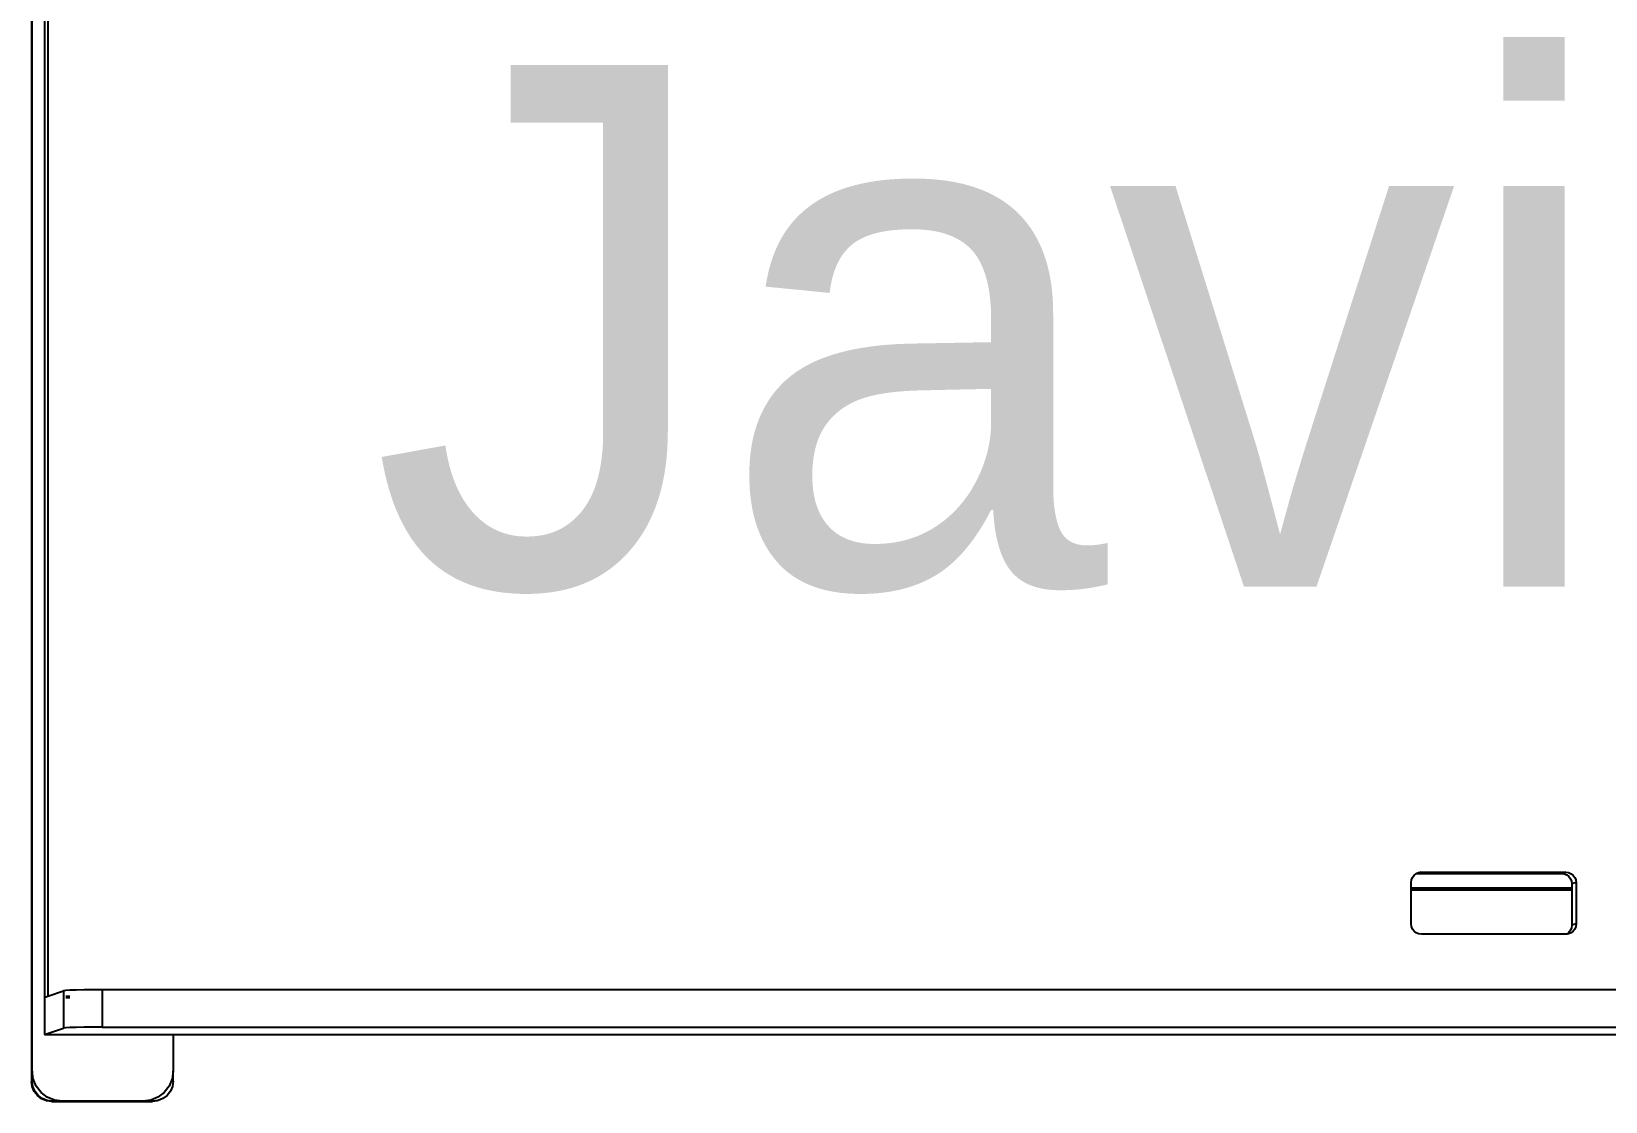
# Model space of a CAD drawing. Extents: x -4.2 to 4.2, y -5.7 to 5.7.
# Drawn here: x 2.055 to 2.658, y 0.658 to 1.068 of the extents above; entities that cross this region are included whole.
import ezdxf

# ---------------------------------------------------------------- set-up
doc = ezdxf.new("R2010")
doc.units = 0
doc.layers.get('0').update_dxf_attribs({"linetype": 'CONTINUOUS'})

msp = doc.modelspace()

# ---------------------------------------------------------------- linework, layer by layer
for p, q in [((2.06117, 1.25521), (2.06117, 0.69863)), ((2.05989, 1.2344), (2.05989, 0.69819)), ((2.05493, 1.22505), (2.05493, 0.66983)), ((2.0552, 0.66992), (2.0552, 1.22522)), ((2.58373, 0.74218), (2.58386, 0.7432)), ((2.58373, 0.74004), (2.58373, 0.74218)), ((2.58386, 0.7432), (2.58426, 0.74416)), ((2.58426, 0.74416), (2.58489, 0.74498)), ((2.58489, 0.74498), (2.58571, 0.74561)), ((2.58571, 0.74561), (2.58576, 0.74563)), ((2.58576, 0.74563), (2.58665, 0.746)), ((2.58576, 0.74563), (2.58606, 0.74567)), ((2.58767, 0.74613), (2.58606, 0.74567)), ((2.58606, 0.74567), (2.64144, 0.74567)), ((2.58665, 0.746), (2.58767, 0.74613)), ((2.58767, 0.74613), (2.64309, 0.74613)), ((2.64309, 0.74613), (2.64144, 0.74567)), ((2.64144, 0.74567), (2.64247, 0.74553)), ((2.64247, 0.74553), (2.64342, 0.74514)), ((2.64309, 0.74613), (2.64411, 0.746)), ((2.64342, 0.74514), (2.64424, 0.74451)), ((2.64411, 0.746), (2.64507, 0.7456)), ((2.64424, 0.74451), (2.64487, 0.74369)), ((2.64487, 0.74369), (2.64526, 0.74273)), ((2.64507, 0.7456), (2.64589, 0.74497)), ((2.64526, 0.74273), (2.6454, 0.74171)), ((2.64705, 0.74217), (2.6454, 0.74171)), ((2.64589, 0.74497), (2.64652, 0.74415)), ((2.64652, 0.74415), (2.64691, 0.7432)), ((2.64691, 0.7432), (2.64705, 0.74217)), ((2.64705, 0.74217), (2.64705, 0.72634)), ((2.6454, 0.74004), (2.58373, 0.74004)), ((2.58373, 0.74001), (2.58373, 0.74004)), ((2.58373, 0.74001), (2.6454, 0.74001)), ((2.58373, 0.73932), (2.58373, 0.74001)), ((2.6454, 0.73932), (2.58373, 0.73932)), ((2.58373, 0.72634), (2.58373, 0.73932)), ((2.6454, 0.74171), (2.6454, 0.74004)), ((2.6454, 0.74004), (2.6454, 0.74001)), ((2.6454, 0.74001), (2.6454, 0.73932)), ((2.6454, 0.73932), (2.6454, 0.72589)), ((2.58386, 0.72532), (2.58373, 0.72634)), ((2.58426, 0.72436), (2.58386, 0.72532)), ((2.58489, 0.72354), (2.58426, 0.72436)), ((2.64526, 0.72486), (2.64487, 0.72391)), ((2.6454, 0.72589), (2.64526, 0.72486)), ((2.64705, 0.72634), (2.6454, 0.72589)), ((2.64652, 0.72436), (2.64589, 0.72354)), ((2.64691, 0.72531), (2.64652, 0.72436)), ((2.64705, 0.72634), (2.64691, 0.72531)), ((2.58571, 0.72292), (2.58489, 0.72354)), ((2.58666, 0.72252), (2.58571, 0.72292)), ((2.58769, 0.72239), (2.58666, 0.72252)), ((2.64311, 0.72239), (2.58769, 0.72239)), ((2.6433, 0.72241), (2.64311, 0.72239)), ((2.64342, 0.72246), (2.6433, 0.72241)), ((2.64424, 0.72309), (2.64342, 0.72246)), ((2.64412, 0.72252), (2.64342, 0.72246)), ((2.64507, 0.72291), (2.64412, 0.72252)), ((2.64487, 0.72391), (2.64424, 0.72309)), ((2.64589, 0.72354), (2.64507, 0.72291)), ((2.06117, 0.69863), (2.06726, 0.70069)), ((2.06803, 0.7008), (2.06726, 0.70069)), ((2.06726, 0.70069), (2.06726, 0.6864)), ((2.06968, 0.7009), (2.06803, 0.7008)), ((2.07207, 0.70098), (2.06968, 0.7009)), ((2.07507, 0.70105), (2.07207, 0.70098)), ((2.07845, 0.70109), (2.07507, 0.70105)), ((2.08198, 0.7011), (2.07845, 0.70109)), ((3.16731, 0.7011), (2.08198, 0.7011)), ((2.08198, 0.7011), (2.08198, 0.6868)), ((2.05989, 0.69819), (2.06117, 0.69863)), ((2.05989, 0.69819), (2.05989, 0.68395)), ((2.06803, 0.69863), (2.06968, 0.69863)), ((2.06803, 0.69819), (2.06968, 0.69819)), ((2.05989, 0.68395), (2.06726, 0.6864)), ((2.05989, 0.68395), (2.10919, 0.68395)), ((2.06803, 0.6865), (2.06726, 0.6864)), ((2.06968, 0.6866), (2.06803, 0.6865)), ((2.07207, 0.68668), (2.06968, 0.6866)), ((2.07507, 0.68675), (2.07207, 0.68668)), ((2.07845, 0.68679), (2.07507, 0.68675)), ((2.08198, 0.6868), (2.07845, 0.68679)), ((2.08198, 0.6868), (3.16731, 0.6868)), ((2.10919, 0.68395), (2.10919, 0.66992)), ((2.10919, 0.68395), (2.99571, 0.68395)), ((2.0552, 0.66992), (2.05493, 0.66983)), ((2.05493, 0.66983), (2.05493, 0.66597)), ((2.0556, 0.66692), (2.0552, 0.66992)), ((2.0552, 0.66992), (2.0552, 0.66606)), ((2.10919, 0.66992), (2.1088, 0.66692)), ((2.10919, 0.66606), (2.10919, 0.66992)), ((2.0552, 0.66606), (2.05493, 0.66597)), ((2.05519, 0.66398), (2.05493, 0.66597)), ((2.05596, 0.66212), (2.05519, 0.66398)), ((2.05547, 0.66407), (2.0552, 0.66606)), ((2.05624, 0.66221), (2.05547, 0.66407)), ((2.05675, 0.66413), (2.0556, 0.66692)), ((2.05859, 0.66174), (2.05675, 0.66413)), ((2.10764, 0.66413), (2.1058, 0.66174)), ((2.1088, 0.66692), (2.10764, 0.66413)), ((2.10893, 0.66407), (2.10816, 0.66221)), ((2.10919, 0.66606), (2.10893, 0.66407)), ((2.05718, 0.66052), (2.05596, 0.66212)), ((2.05746, 0.66061), (2.05624, 0.66221)), ((2.05878, 0.65929), (2.05718, 0.66052)), ((2.05906, 0.65938), (2.05746, 0.66061)), ((2.06099, 0.6599), (2.05859, 0.66174)), ((2.06064, 0.65852), (2.05878, 0.65929)), ((2.06092, 0.65861), (2.05906, 0.65938)), ((2.06264, 0.65826), (2.06064, 0.65852)), ((2.06291, 0.65835), (2.06092, 0.65861)), ((2.06378, 0.65874), (2.06099, 0.6599)), ((2.06291, 0.65835), (2.06264, 0.65826)), ((2.06264, 0.65826), (2.06649, 0.65826)), ((2.06291, 0.65835), (2.06677, 0.65835)), ((2.06677, 0.65835), (2.06378, 0.65874)), ((2.06677, 0.65835), (2.06649, 0.65826)), ((2.06649, 0.65826), (2.09734, 0.65826)), ((2.09762, 0.65835), (2.06677, 0.65835)), ((2.09762, 0.65835), (2.09734, 0.65826)), ((2.09734, 0.65826), (2.10119, 0.65826)), ((2.10062, 0.65874), (2.09762, 0.65835)), ((2.09762, 0.65835), (2.10148, 0.65835)), ((2.10341, 0.6599), (2.10062, 0.65874)), ((2.10319, 0.65852), (2.10119, 0.65826)), ((2.10148, 0.65835), (2.10119, 0.65826)), ((2.10337, 0.6586), (2.10148, 0.65835)), ((2.10337, 0.6586), (2.10319, 0.65852)), ((2.10347, 0.65861), (2.10337, 0.6586)), ((2.1058, 0.66174), (2.10341, 0.6599)), ((2.10533, 0.65938), (2.10347, 0.65861)), ((2.10693, 0.66061), (2.10533, 0.65938)), ((2.10816, 0.66221), (2.10693, 0.66061))]:
    msp.add_line(p, q)

# ---------------------------------------------------------------- texts
msp.add_text('Javier', height=0.2).set_placement((2.18499, 0.85568))

doc.saveas('drawing.dxf')
